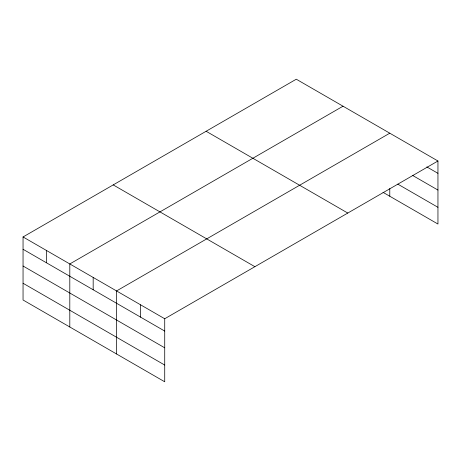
<?xml version="1.0" encoding="UTF-8"?>
<svg xmlns="http://www.w3.org/2000/svg" width="461" height="461" viewBox="0 0 461 461"><rect width="100%" height="100%" fill="white"/><g stroke="black" fill="none" stroke-linecap="round" stroke-linejoin="round"><path stroke-width="0.69" d="M23.05 236.96L164.721 318.747L164.721 381.789L23.05 300.002L23.05 236.96L296.279 79.211L437.95 160.998L437.95 224.04L383.016 192.329M343.03 106.203L69.801 263.951L69.801 326.993M389.781 133.194L116.552 290.943L116.552 353.979M164.721 318.747L437.95 160.998M426.834 166.911L437.95 173.324M412.63 175.445L437.95 190.065M397.808 184.129L437.95 207.306M206.113 131.264L347.784 213.057M113.216 184.901L254.887 266.694M23.05 249.28L164.721 331.073M23.05 266.02L164.721 347.813M23.05 283.261L164.721 365.054M389.781 188.561L389.781 196.23M140.634 304.842L140.634 317.168M93.174 277.447L93.174 289.767M46.423 250.456L46.423 262.776"/></g></svg>
